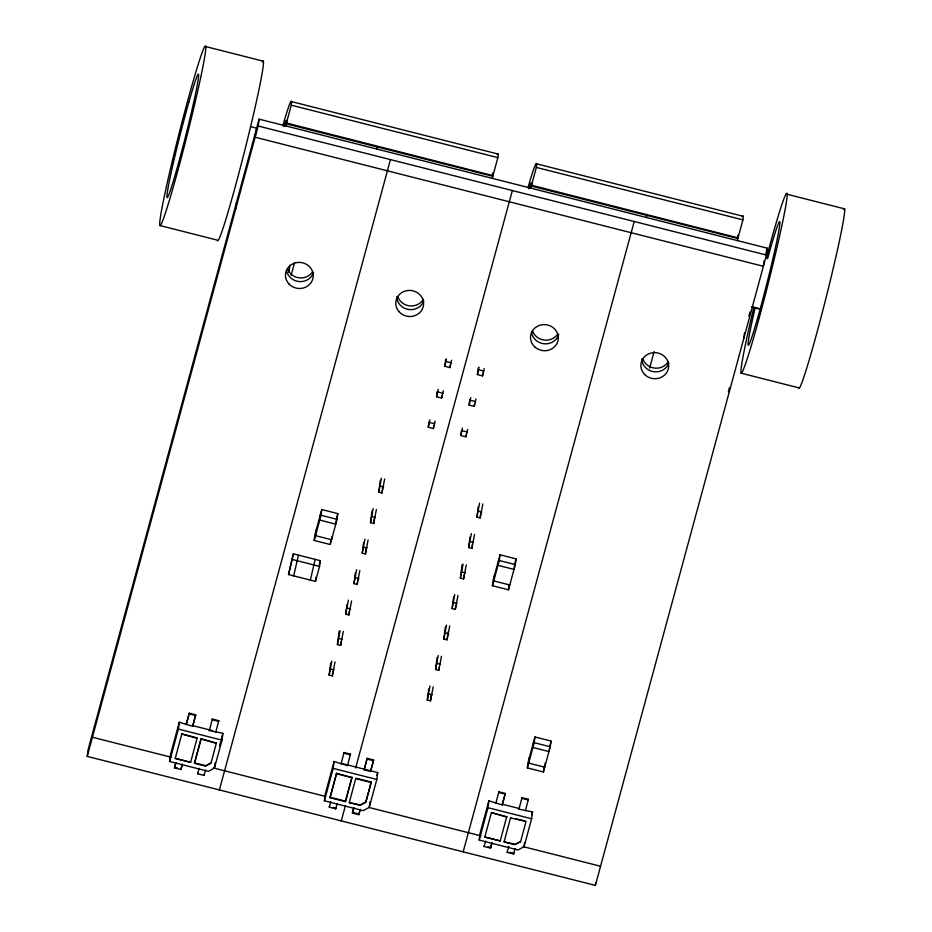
<?xml version="1.0" encoding="UTF-8"?>
<svg xmlns="http://www.w3.org/2000/svg" width="932" height="932" viewBox="0 0 932 932"><rect width="100%" height="100%" fill="white"/><g stroke="black" fill="none" stroke-linecap="round" stroke-linejoin="round"><path stroke-width="1.4" d="M87.235 756.388L88.132 749.514L259.073 119.145L767.316 248.192L766.419 255.053L595.362 885.4L87.235 756.388L258.187 126.018L259.073 119.145M235.703 209.257L236.6 202.384M209.432 729.861L209.339 730.548L222.899 733.286L222.014 740.159L214.43 768.096L208.453 771.347L169.589 761.479L170.486 754.605L179.282 722.207L192.656 726.319L195.685 714.832L189.266 713.201L186.33 724.001M256.032 130.364L255.135 137.237L763.378 266.284L764.089 260.785M169.589 761.479L178.385 729.08L179.282 722.207M175.228 758.415L190.617 762.329L175.228 758.415L181.798 733.962L197.188 737.876L190.617 762.329M182.404 764.112L180.936 769.517L174.517 767.886L175.705 763.157M181.798 733.962L197.13 738.33M180.936 769.517L182.124 764.776M186.249 724.688L189.266 713.201M192.656 726.319L195.685 714.832M216.434 742.757L211.005 763.017L205.378 766.081L194.473 763.308L201.044 738.855L216.375 743.212L201.044 738.855M205.494 769.983L204.038 775.377L197.619 773.758L197.712 773.071M204.038 775.377L204.12 774.69M205.378 766.081L211.005 763.017M212.356 719.061L212.275 719.749L218.682 721.38L218.775 720.692L212.356 719.061L209.339 730.548M214.43 768.096L215.141 762.597M288.943 272.319L289.864 265.27M288.547 574.555L293.359 553.829L320.305 560.668L319.56 566.4L315.494 581.393L288.547 574.555L293.359 553.829M298.485 555.134L293.673 575.86M314.189 540.467L314.934 534.735L321.773 509.536L337.815 513.614L337.069 519.334L330.231 544.533L314.189 540.467L321.027 515.268L321.773 509.536M316.239 529.935L315.494 535.667L331.536 539.733L331.909 536.867M320.468 514.336L319.734 520.068L335.765 524.134L336.324 519.846M315.167 559.363L310.356 580.088M315.494 581.393L316.041 577.094M330.417 543.1L330.79 540.245M335.019 661.895L332.363 675.898L329.147 675.083L330.709 663.083M329.147 675.083L331.815 661.079M332.363 675.898L332.875 671.89M343.291 631.418L340.623 645.41L337.419 644.594L339.155 631.279M337.419 644.594L340.087 630.603M340.623 645.41L341.147 641.414M351.562 600.942L348.894 614.934L345.69 614.118L346.902 604.798M345.69 614.118L348.358 600.126M342.417 763.634L377.705 772.593L376.808 779.467L369.235 807.403L363.247 810.654L324.394 800.786L325.291 793.913L334.075 761.514L347.461 765.626L350.479 754.139L344.071 752.508L341.042 763.995M348.894 614.934L349.418 610.938M359.834 570.466L357.166 584.457L353.962 583.642L355.348 572.982M353.962 583.642L356.63 569.65M324.394 800.786L333.19 768.387L334.075 761.514M357.166 584.457L357.865 579.122M330.021 797.722L336.603 773.269L351.935 777.638L345.423 801.637L330.021 797.722L336.603 773.269M337.209 803.419L335.741 808.825L329.322 807.194L329.415 806.506M368.105 539.977L365.437 553.981L362.233 553.165L363.62 542.506M362.233 553.165L364.901 539.162M365.437 553.981L366.136 548.645M376.377 509.501L373.709 523.493L370.505 522.689L372.066 510.689M370.505 522.689L373.173 508.686M335.741 808.825L335.835 808.137L333.26 807.485M344.071 752.508L343.978 753.196L350.397 754.827L350.479 754.139M373.709 523.493L374.408 518.169M384.648 479.025L381.98 493.016L378.776 492.201L380.338 480.213M378.776 492.201L381.444 478.209M381.98 493.016L382.854 486.353M347.461 765.626L347.554 764.939M345.423 801.637L351.993 777.183M371.239 782.064L365.81 802.324L360.183 805.376L349.267 802.615L360.241 804.922L365.868 801.87L371.239 782.064L357.247 778.511M360.3 809.291L358.832 814.684L352.424 813.053L353.612 808.324M364.144 769.855L367.161 758.368L373.581 759.999L373.487 760.687L370.563 771.486L364.144 769.855L367.161 758.368M358.832 814.684L360.02 809.955M370.563 771.486L373.581 759.999M369.235 807.403L369.946 801.904M435.034 421.148L433.392 428.569L428.266 427.264L428.941 422.033M428.266 427.264L429.908 419.843M443.306 390.671L441.663 398.092L436.537 396.787L437.213 391.557M436.537 396.787L438.18 389.366M433.392 428.569L433.741 425.947M451.577 360.195L449.935 367.604L444.809 366.311L445.659 359.764M444.809 366.311L446.451 358.89M441.663 398.092L442.013 395.471M449.935 367.604L450.284 364.995M467.631 429.431L465.988 436.84L460.851 435.535L461.538 430.304M460.851 435.535L462.493 428.126M433.182 686.826L430.514 700.817L427.31 700.002L428.732 689.004M427.31 700.002L429.967 686.01M430.514 700.817L431.236 695.225M475.903 398.943L474.26 406.364L469.122 405.059L469.81 399.828M469.122 405.059L470.765 397.638M441.453 656.338L438.786 670.341L435.57 669.526L437.131 657.526M465.988 436.84L466.326 434.23M435.57 669.526L438.238 655.522M438.786 670.341L439.135 667.673M484.174 368.466L482.531 375.887L477.394 374.582L478.244 368.035M477.394 374.582L479.036 367.161M449.725 625.861L447.057 639.853L443.842 639.037L445.403 627.05M474.26 406.364L474.598 403.742M443.842 639.037L446.51 625.046M447.057 639.853L448.094 631.861M457.996 595.385L455.329 609.377L452.113 608.561L453.674 596.573M482.531 375.887L482.869 373.266M452.113 608.561L454.781 594.569M455.329 609.377L455.841 605.381M466.268 564.909L463.6 578.9L460.385 578.085L462.121 564.757M460.385 578.085L463.053 564.093M463.6 578.9L464.113 574.904M474.539 534.42L471.872 548.424L468.656 547.608L470.043 536.948M468.656 547.608L471.324 533.605M471.872 548.424L472.384 544.428M482.811 503.944L480.143 517.936L476.928 517.132L478.314 506.472M476.928 517.132L479.596 503.129M480.143 517.936L480.83 512.612M492.457 585.727L493.203 579.995L500.03 554.796L516.072 558.874L515.326 564.594L508.488 589.793L492.457 585.727L499.296 560.528L500.03 554.796M494.496 575.195L493.75 580.927L509.792 584.993M498.737 559.596L497.991 565.328L514.033 569.394L514.581 565.107M508.488 589.793L509.047 585.506M505.284 793.447L502.36 804.246L519.031 808.475L518.949 809.162L532.51 811.9L531.613 818.774L524.029 846.71L518.052 849.961L479.199 840.093L480.097 833.22L488.881 800.821L502.266 804.933L505.284 793.447L498.876 791.816L495.847 803.302M479.199 840.093L487.995 807.694L488.881 800.821M484.826 837.029L500.228 840.944L484.826 837.029L491.397 812.576L506.74 816.945L491.397 812.576M492.003 842.726L490.547 848.132L484.127 846.501L484.221 845.813M490.547 848.132L491.735 843.39M498.876 791.816L498.783 792.503L505.202 794.134M502.266 804.933L502.36 804.246M504.072 841.922L515.047 844.229L520.615 841.631L514.977 844.683L504.072 841.922L510.643 817.457M515.105 848.598L513.637 853.992L507.218 852.361L507.311 851.673M513.637 853.992L513.73 853.304L509.874 852.326M521.967 797.676L521.873 798.363L528.293 799.994L528.386 799.307L521.967 797.676L518.949 809.162M527.372 767.898L528.118 762.178L534.956 736.979L550.998 741.045L550.253 746.777L543.414 771.976L527.372 767.898L534.211 742.699L534.956 736.979M529.423 757.378L528.677 763.098L544.719 767.176L545.278 762.877M533.652 741.779L532.906 747.499L548.948 751.576L550.998 741.045M524.029 846.71L524.565 842.586M543.414 771.976L544.16 766.255M595.362 885.4L595.723 882.651M743.841 338.281L744.552 332.782M497.222 154.444A60.906 2.703 -75.8 0 1 497.851 157.636L492.97 175.635L286.427 122.989A41.09 1.817 -75.8 0 0 283.852 126.601M492.97 175.635L492.993 175.437A41.09 1.817 -75.8 0 0 492.515 173.515M742.291 216.667A60.906 2.703 -75.8 0 1 742.921 219.859L738.028 237.858L531.485 185.212A41.09 1.817 -75.8 0 0 528.922 188.823M738.028 237.858L738.062 237.66A41.09 1.817 -75.8 0 0 737.585 235.738M286.392 123.187L291.273 105.188L497.851 157.636M291.145 275.266L294.559 262.661M174.517 767.886L175.985 762.493M194.473 763.308L200.986 739.309M197.619 773.758L199.087 768.352M215.758 732.179L218.775 720.692M219.486 745.856L220.628 741.674M221.385 738.878L222.899 733.286M219.393 789.94L390.45 159.593M319.187 564.757L320.305 560.668M336.836 517.213L337.815 513.614M329.322 807.194L330.79 801.788M341.287 820.882L345.364 805.854M355.628 768.026L512.344 190.547M349.267 802.615L355.849 778.15M352.424 813.053L353.88 807.66M531.461 185.41L536.343 167.41L742.921 219.859M376.947 775.389L377.705 772.593M514.767 563.674L516.072 558.874M463.181 851.836L634.226 221.49M484.127 846.501L485.595 841.095M500.228 840.944L506.798 816.479M507.218 852.361L508.779 846.279M525.357 810.793L528.386 799.307M520.615 841.631L526.044 821.372L510.585 817.923M649.627 368.14L654.124 351.574M531.753 814.696L532.51 811.9M728.346 391.79L729.488 387.572M748.862 316.181L749.992 312.022M765.789 253.795L767.316 248.192M205.809 46.6A92.757 4.112 -75.8 0 1 172.793 188.742A92.757 4.112 -75.8 0 1 169.542 172.758A92.757 4.112 -75.8 0 1 205.809 46.6L263.546 61.256M787.027 194.252L844.765 208.908M291.483 101.588L498.049 154.036M536.541 163.811L743.119 216.259M286.147 123.816L492.725 176.265M531.217 186.039L737.794 238.487M258.187 126.018L766.419 255.053M752.788 306.989L758.438 308.422M159.617 225.462L217.354 240.13A92.757 4.112 -75.8 0 0 245.326 148.176A92.757 4.112 -75.8 0 0 262.276 61.92M740.835 373.115L798.573 387.77A92.757 4.112 -75.8 0 0 826.544 295.817A92.757 4.112 -75.8 0 0 843.495 209.56M446.113 361.511L451.239 362.804M478.698 369.783L483.836 371.087M437.842 391.988L442.968 393.292M470.427 400.259L475.565 401.564M429.57 422.464L434.696 423.769M462.156 430.735L467.293 432.04M380.407 486.201L383.611 487.017M478.559 511.132L481.762 511.936M372.136 516.689L375.34 517.493M470.287 541.608L473.491 542.424M321.027 515.268L337.069 519.334M499.296 560.528L515.326 564.594M363.864 547.166L367.068 547.981M462.016 572.085L465.219 572.9M292.613 559.55L319.56 566.4M355.593 577.642L358.797 578.457M453.744 602.561L456.96 603.377M347.321 608.118L350.525 608.934M445.473 633.038L448.688 633.853M339.05 638.595L342.254 639.41M437.201 663.526L440.417 664.341M330.778 669.083L333.982 669.898M428.93 694.002L432.145 694.818M534.211 742.699L550.253 746.777M189.173 713.889L195.592 715.52M367.068 759.056L373.487 760.687M192.749 725.632L211.995 730.513M178.385 729.08L222.014 740.159M333.19 768.387L376.808 779.467M487.995 807.694L531.613 818.774M516.246 818.879L524.646 821.01M336.534 773.723L351.935 777.638M355.779 778.616L371.181 782.519M194.532 762.854L205.436 765.615M330.091 797.268L345.481 801.182M92.431 737.247L171.162 757.238M213.335 767.945L325.466 796.417M368.897 807.438L481.029 835.911M523.213 846.629L600.558 866.259M174.61 767.199L177.173 767.852M352.506 812.366L357.643 813.671M488.065 846.792L490.628 847.444M751.437 306.931L761.199 309.529M250.638 126.601L256.137 128.08M284.551 124.643A39.75 1.759 -75.8 0 1 285.833 125.913M737.923 236.157A39.75 1.759 -75.8 0 1 737.48 240.596M646.692 215.362A39.75 1.759 -75.8 0 1 646.377 217.459M377.25 146.941A39.75 1.759 -75.8 0 1 376.936 149.05M492.306 174.214A39.75 1.759 -75.8 0 1 492.411 178.373M529.621 186.866A39.75 1.759 -75.8 0 1 530.902 188.148M313.595 272.412A13.91 13.036 7.4 0 1 299.358 281.58A13.91 13.036 7.4 0 1 286.508 270.362M423.804 300.826A13.91 13.036 7.4 0 1 408.659 309.482A13.91 13.036 7.4 0 1 396.694 296.83M558.757 334.332A13.91 13.036 7.4 0 1 544.16 343.792A13.91 13.036 7.4 0 1 531.473 331.769M668.873 363.049A13.91 13.036 7.4 0 1 653.716 371.705A13.91 13.036 7.4 0 1 641.764 359.053M767.584 258.758A63.691 2.819 -75.8 0 1 778.01 235.248A63.691 2.819 -75.8 0 1 753.231 332.864A63.691 2.819 -75.8 0 1 755.211 307.478M766.337 258.152A92.757 4.112 -75.8 0 1 784.895 210.737A92.757 4.112 -75.8 0 1 747.685 357.375A92.757 4.112 -75.8 0 1 753.697 307.956M282.85 125.61A60.906 2.703 -75.8 0 1 291.273 105.188M312.616 271.841A13.91 13.036 7.4 0 1 299.23 277.864A13.91 13.036 7.4 0 1 287.569 268.917M423.338 299.242A13.91 13.036 7.4 0 1 409.731 305.894A13.91 13.036 7.4 0 1 397.766 296.539M527.92 187.833A60.906 2.703 -75.8 0 1 536.343 167.41M557.686 334.064A13.91 13.036 7.4 0 1 544.3 340.087A13.91 13.036 7.4 0 1 532.626 331.14M668.407 361.465A13.91 13.036 7.4 0 1 654.8 368.117A13.91 13.036 7.4 0 1 642.835 358.762M188.788 102.438L184.769 116.989A63.691 2.819 -75.8 0 0 167.55 197.304A63.691 2.819 -75.8 0 0 193.483 103.289A63.691 2.819 -75.8 0 0 188.788 102.438M398.966 311.591A13.91 13.036 7.4 0 0 422.709 308.236A13.91 13.036 7.4 0 0 407.401 290.551A13.91 13.036 7.4 0 0 398.966 311.591M288.92 283.899A13.91 13.036 7.4 0 0 312.523 279.821A13.91 13.036 7.4 0 0 296.621 262.603A13.91 13.036 7.4 0 0 288.92 283.899M534.63 346.786A13.91 13.036 7.4 0 0 557.86 341.194A13.91 13.036 7.4 0 0 540.758 325.012A13.91 13.036 7.4 0 0 534.63 346.786M644.688 374.513A13.91 13.036 7.4 0 0 668.093 369.596A13.91 13.036 7.4 0 0 651.515 352.937A13.91 13.036 7.4 0 0 644.688 374.513"/></g></svg>
